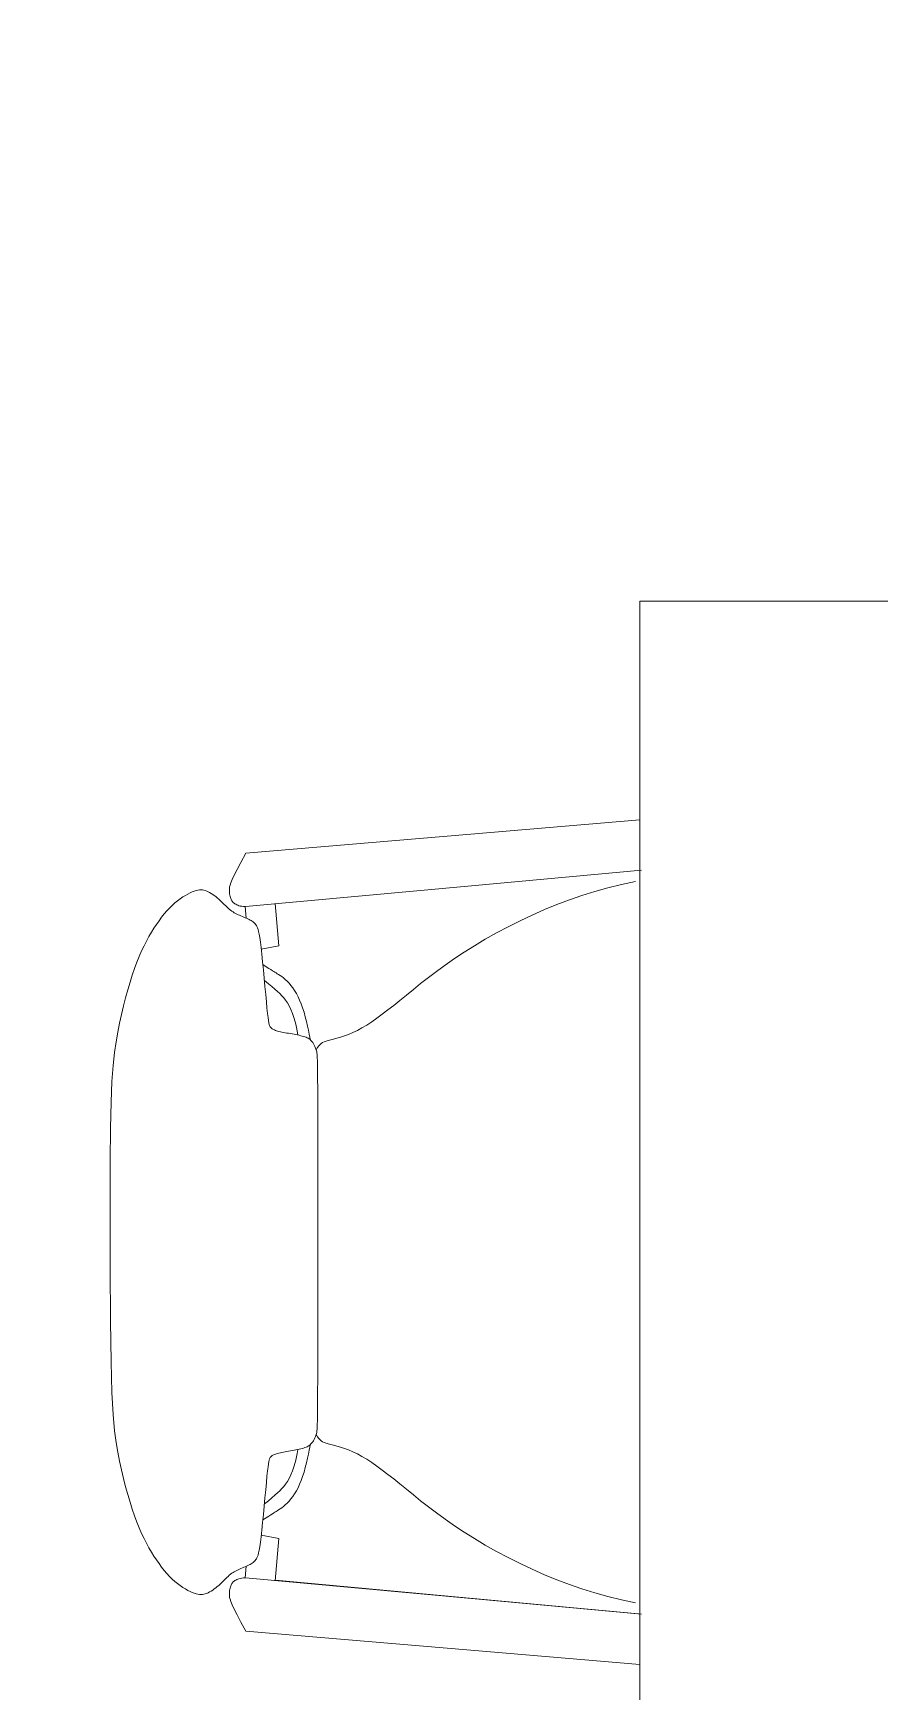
# Model space of a CAD drawing. Header units: millimetres. Extents: x 5985 to 6342, y 1020 to 1088.
# Drawn here: x 6154.266 to 6154.728, y 1073.51 to 1074.416 of the extents above; entities that cross this region are included whole.
import ezdxf

# ---------------------------------------------------------------- set-up
doc = ezdxf.new("R2010")
doc.units = ezdxf.units.MM
doc.layers.add('07_CIVIL VISTAS MEDIA', color=251, linetype='Continuous', lineweight=5)
doc.layers.add('MISC MUEBLES', color=143, linetype='Continuous', lineweight=9)

msp = doc.modelspace()

# ---------------------------------------------------------------- hatches: boundary and pattern name
at = {"layer": '07_CIVIL VISTAS MEDIA'}
h = msp.add_hatch(dxfattribs=at)
h.set_pattern_fill('ANSI31', color=18, scale=0.01)
h.set_pattern_definition([(45, (5211.84584, 1146.36072), (-0.0224506403, 0.0224506403), [])])
h.paths.add_polyline_path([(6160.67745, 1076.23472), (6159.57705, 1076.23472), (6159.57705, 1075.23472), (6159.67705, 1075.23472), (6159.67705, 1076.03472), (6160.67745, 1076.03472)])
h.paths.add_polyline_path([(6163.17705, 1074.45986), (6162.97705, 1074.45986), (6162.97705, 1072.18497), (6163.17705, 1072.18497)])
h.paths.add_polyline_path([(6166.99555, 1070.73472), (6166.57705, 1070.73472), (6166.57705, 1072.97744), (6166.56613, 1072.97744, -0.414214), (6166.56136, 1072.98221), (6166.56136, 1073.05378), (6166.5709, 1073.05378), (6166.5709, 1072.98698), (6166.57705, 1072.98698), (6166.57705, 1073.83472), (6166.47705, 1073.83472), (6166.47705, 1070.73472), (6165.42855, 1070.73472), (6165.42855, 1070.43472), (6166.99555, 1070.43472)])
h.paths.add_polyline_path([(6165.58855, 1070.59472), (6165.58855, 1070.63472), (6166.83555, 1070.63472), (6166.83555, 1070.59472)], flags=16)
h.paths.add_polyline_path([(6163.82855, 1070.73472), (6163.17705, 1070.73472), (6163.17705, 1071.08497), (6162.97705, 1071.08497), (6162.97705, 1070.73472), (6162.26155, 1070.73472), (6162.26155, 1070.43472), (6163.82855, 1070.43472)])
h.paths.add_polyline_path([(6163.66855, 1070.63472), (6163.66855, 1070.59472), (6162.40155, 1070.59472), (6162.40155, 1070.63472)], flags=16)
h.paths.add_polyline_path([(6158.77705, 1076.23472), (6158.57705, 1076.23472), (6158.57705, 1076.03472), (6158.67705, 1076.03472), (6158.67705, 1075.23472), (6158.77705, 1075.23472)])
h.paths.add_polyline_path([(6158.7594, 1075.41866), (6158.77014, 1075.41866), (6158.77014, 1075.33814, -1), (6158.7594, 1075.33814)], flags=16)
h.paths.add_polyline_path([(6157.57705, 1076.23472), (6155.27745, 1076.23472), (6155.27745, 1076.03472), (6156.57705, 1076.03472), (6156.57705, 1075.05986), (6156.77705, 1075.05986), (6156.77705, 1076.03472), (6157.57705, 1076.03472)])
h.paths.add_polyline_path([(6154.27745, 1076.23472), (6153.17705, 1076.23472), (6153.17705, 1075.23472), (6153.27705, 1075.23472), (6153.27705, 1076.03472), (6154.27745, 1076.03472)])
h.paths.add_polyline_path([(6152.37705, 1076.23472), (6152.17705, 1076.23472), (6152.17705, 1076.03472), (6152.27705, 1076.03472), (6152.27705, 1075.23472), (6152.37705, 1075.23472), (6152.37705, 1075.33277), (6152.36477, 1075.33277, -0.414214), (6152.3594, 1075.33814), (6152.3594, 1075.41866), (6152.37014, 1075.41866), (6152.37014, 1075.34351), (6152.37705, 1075.34351)])
h.paths.add_polyline_path([(6154.32755, 1070.73472), (6153.27705, 1070.73472), (6153.27705, 1073.83472), (6153.17705, 1073.83472), (6153.17705, 1072.98698), (6153.18321, 1072.98698), (6153.18321, 1073.05378), (6153.19275, 1073.05378), (6153.19275, 1072.98221, -0.414214), (6153.18798, 1072.97744), (6153.17705, 1072.97744), (6153.17705, 1070.73472), (6152.76055, 1070.73472), (6152.76055, 1070.43472), (6154.32755, 1070.43472)])
h.paths.add_polyline_path([(6154.16755, 1070.63472), (6154.16755, 1070.59472), (6152.92055, 1070.59472), (6152.92055, 1070.63472)], flags=16)

# ---------------------------------------------------------------- linework, layer by layer
at = {"layer": 'MISC MUEBLES'}
for q in [(6155.99706, 1074.10555), (6154.59706, 1073.40555)]:
    msp.add_line((6154.59706, 1074.10555), q, dxfattribs=at)
at = {"layer": 'MISC MUEBLES', "linetype": 'Continuous'}
for p, q in [((6154.50466, 1073.97833), (6154.59706, 1073.98611)), ((6154.3819, 1073.96793), (6154.50466, 1073.97833)), ((6154.37714, 1073.95902), (6154.37922, 1073.96297)), ((6154.37922, 1073.96297), (6154.3819, 1073.96793)), ((6154.37375, 1073.95185), (6154.37448, 1073.95361)), ((6154.37448, 1073.95361), (6154.37559, 1073.95595)), ((6154.37559, 1073.95595), (6154.37714, 1073.95902)), ((6154.59785, 1073.95871), (6154.50504, 1073.95019)), ((6154.3475, 1073.94406), (6154.34888, 1073.94491)), ((6154.34888, 1073.94491), (6154.3502, 1073.94565)), ((6154.3502, 1073.94565), (6154.35147, 1073.94628)), ((6154.35147, 1073.94628), (6154.35266, 1073.94681)), ((6154.35266, 1073.94681), (6154.35377, 1073.94723)), ((6154.35377, 1073.94723), (6154.35478, 1073.94756)), ((6154.35478, 1073.94756), (6154.35572, 1073.94778)), ((6154.35572, 1073.94778), (6154.35659, 1073.94792)), ((6154.35659, 1073.94792), (6154.35741, 1073.94796)), ((6154.35741, 1073.94796), (6154.35819, 1073.94792)), ((6154.35819, 1073.94792), (6154.35896, 1073.94779)), ((6154.35896, 1073.94779), (6154.35973, 1073.94759)), ((6154.35973, 1073.94759), (6154.36051, 1073.9473)), ((6154.36051, 1073.9473), (6154.36131, 1073.94695)), ((6154.36131, 1073.94695), (6154.36213, 1073.94652)), ((6154.36213, 1073.94652), (6154.36297, 1073.94604)), ((6154.36297, 1073.94604), (6154.36381, 1073.9455)), ((6154.36381, 1073.9455), (6154.36466, 1073.94492)), ((6154.36466, 1073.94492), (6154.3655, 1073.94429)), ((6154.3729, 1073.94714), (6154.3729, 1073.94791)), ((6154.37295, 1073.9464), (6154.3729, 1073.94714)), ((6154.3729, 1073.94791), (6154.37295, 1073.9487)), ((6154.37295, 1073.9487), (6154.37306, 1073.94954)), ((6154.37302, 1073.9457), (6154.37295, 1073.9464)), ((6154.37314, 1073.94503), (6154.37302, 1073.9457)), ((6154.37306, 1073.94954), (6154.3733, 1073.95054)), ((6154.37327, 1073.9444), (6154.37314, 1073.94503)), ((6154.3733, 1073.95054), (6154.37375, 1073.95185)), ((6154.50504, 1073.95019), (6154.3817, 1073.93887)), ((6154.55856, 1073.9425), (6154.56543, 1073.94486)), ((6154.56543, 1073.94486), (6154.57243, 1073.94703)), ((6154.57243, 1073.94703), (6154.57961, 1073.94902)), ((6154.57961, 1073.94902), (6154.58703, 1073.95083)), ((6154.58703, 1073.95083), (6154.59474, 1073.95248)), ((6154.33737, 1073.93477), (6154.33882, 1073.93645)), ((6154.33882, 1073.93645), (6154.34028, 1073.93802)), ((6154.34028, 1073.93802), (6154.34174, 1073.93947)), ((6154.34174, 1073.93947), (6154.3432, 1073.9408)), ((6154.3432, 1073.9408), (6154.34465, 1073.942)), ((6154.34465, 1073.942), (6154.34609, 1073.94309)), ((6154.34609, 1073.94309), (6154.3475, 1073.94406)), ((6154.3655, 1073.94429), (6154.36632, 1073.94363)), ((6154.36632, 1073.94363), (6154.36713, 1073.94293)), ((6154.36713, 1073.94293), (6154.3679, 1073.94222)), ((6154.3679, 1073.94222), (6154.36866, 1073.94149)), ((6154.36866, 1073.94149), (6154.36939, 1073.94076)), ((6154.36939, 1073.94076), (6154.3701, 1073.94004)), ((6154.3701, 1073.94004), (6154.3708, 1073.93934)), ((6154.3708, 1073.93934), (6154.37149, 1073.93866)), ((6154.37149, 1073.93866), (6154.37218, 1073.93801)), ((6154.37218, 1073.93801), (6154.37286, 1073.93741)), ((6154.37286, 1073.93741), (6154.37354, 1073.93687)), ((6154.37344, 1073.94381), (6154.37327, 1073.9444)), ((6154.37362, 1073.94328), (6154.37344, 1073.94381)), ((6154.37354, 1073.93687), (6154.37422, 1073.93637)), ((6154.37382, 1073.94279), (6154.37362, 1073.94328)), ((6154.37403, 1073.94235), (6154.37382, 1073.94279)), ((6154.37427, 1073.94195), (6154.37403, 1073.94235)), ((6154.37422, 1073.93637), (6154.3749, 1073.93591)), ((6154.37454, 1073.94159), (6154.37427, 1073.94195)), ((6154.37484, 1073.94125), (6154.37454, 1073.94159)), ((6154.37517, 1073.94093), (6154.37484, 1073.94125)), ((6154.3749, 1073.93591), (6154.37559, 1073.93549)), ((6154.37554, 1073.94063), (6154.37517, 1073.94093)), ((6154.37595, 1073.94034), (6154.37554, 1073.94063)), ((6154.37559, 1073.93549), (6154.3763, 1073.9351)), ((6154.37641, 1073.94006), (6154.37595, 1073.94034)), ((6154.37692, 1073.93978), (6154.37641, 1073.94006)), ((6154.3775, 1073.93953), (6154.37692, 1073.93978)), ((6154.37815, 1073.93931), (6154.3775, 1073.93953)), ((6154.37889, 1073.93912), (6154.37815, 1073.93931)), ((6154.37972, 1073.93898), (6154.37889, 1073.93912)), ((6154.38066, 1073.9389), (6154.37972, 1073.93898)), ((6154.3817, 1073.93887), (6154.38066, 1073.9389)), ((6154.38209, 1073.93249), (6154.38155, 1073.93888)), ((6154.39798, 1073.94052), (6154.39998, 1073.91729)), ((6154.53824, 1073.93417), (6154.54497, 1073.93714)), ((6154.54497, 1073.93714), (6154.55175, 1073.93993)), ((6154.55175, 1073.93993), (6154.55856, 1073.9425)), ((6154.33032, 1073.92476), (6154.3317, 1073.92697)), ((6154.3317, 1073.92697), (6154.33309, 1073.92907)), ((6154.33309, 1073.92907), (6154.3345, 1073.93108)), ((6154.3345, 1073.93108), (6154.33593, 1073.93298)), ((6154.33593, 1073.93298), (6154.33737, 1073.93477)), ((6154.3763, 1073.9351), (6154.37701, 1073.93474)), ((6154.37701, 1073.93474), (6154.37773, 1073.93439)), ((6154.37773, 1073.93439), (6154.37848, 1073.93405)), ((6154.37848, 1073.93405), (6154.37923, 1073.93372)), ((6154.37923, 1073.93372), (6154.38, 1073.93339)), ((6154.38, 1073.93339), (6154.38077, 1073.93307)), ((6154.38077, 1073.93307), (6154.38152, 1073.93274)), ((6154.38152, 1073.93274), (6154.38226, 1073.93242)), ((6154.38226, 1073.93242), (6154.38297, 1073.9321)), ((6154.38297, 1073.9321), (6154.38364, 1073.93178)), ((6154.38364, 1073.93178), (6154.38426, 1073.93146)), ((6154.38426, 1073.93146), (6154.38483, 1073.93114)), ((6154.38483, 1073.93114), (6154.38535, 1073.93081)), ((6154.38535, 1073.93081), (6154.38582, 1073.93047)), ((6154.38582, 1073.93047), (6154.38625, 1073.93012)), ((6154.38625, 1073.93012), (6154.38665, 1073.92974)), ((6154.38665, 1073.92974), (6154.38701, 1073.92933)), ((6154.38701, 1073.92933), (6154.38735, 1073.92889)), ((6154.38735, 1073.92889), (6154.38768, 1073.92841)), ((6154.38768, 1073.92841), (6154.38799, 1073.92787)), ((6154.38799, 1073.92787), (6154.38829, 1073.92722)), ((6154.38829, 1073.92722), (6154.38859, 1073.92636)), ((6154.51873, 1073.9244), (6154.52508, 1073.92778)), ((6154.52508, 1073.92778), (6154.5316, 1073.93104)), ((6154.5316, 1073.93104), (6154.53824, 1073.93417)), ((6154.32501, 1073.91458), (6154.32632, 1073.91737)), ((6154.32632, 1073.91737), (6154.32763, 1073.91998)), ((6154.32763, 1073.91998), (6154.32897, 1073.92244)), ((6154.32897, 1073.92244), (6154.33032, 1073.92476)), ((6154.38859, 1073.92636), (6154.38889, 1073.92523)), ((6154.38889, 1073.92523), (6154.3892, 1073.92375)), ((6154.3892, 1073.92375), (6154.38952, 1073.92184)), ((6154.38952, 1073.92184), (6154.38987, 1073.91942)), ((6154.38987, 1073.91942), (6154.39024, 1073.91642)), ((6154.50106, 1073.91391), (6154.50668, 1073.91744)), ((6154.50668, 1073.91744), (6154.51258, 1073.92095)), ((6154.51258, 1073.92095), (6154.51873, 1073.9244)), ((6154.32117, 1073.90501), (6154.32244, 1073.90842)), ((6154.32244, 1073.90842), (6154.32372, 1073.91161)), ((6154.32372, 1073.91161), (6154.32501, 1073.91458)), ((6154.39024, 1073.91642), (6154.39063, 1073.9128)), ((6154.39998, 1073.91729), (6154.39033, 1073.9156)), ((6154.39063, 1073.9128), (6154.39105, 1073.90868)), ((6154.39105, 1073.90868), (6154.39148, 1073.90425)), ((6154.49074, 1073.90687), (6154.49575, 1073.91038)), ((6154.49575, 1073.91038), (6154.50106, 1073.91391)), ((6154.31867, 1073.89746), (6154.31991, 1073.90135)), ((6154.31991, 1073.90135), (6154.32117, 1073.90501)), ((6154.3912, 1073.90716), (6154.39302, 1073.906)), ((6154.39148, 1073.90425), (6154.39191, 1073.89967)), ((6154.39191, 1073.89967), (6154.39233, 1073.89511)), ((6154.39302, 1073.906), (6154.39446, 1073.90509)), ((6154.39446, 1073.90509), (6154.39559, 1073.90437)), ((6154.39559, 1073.90437), (6154.39648, 1073.90381)), ((6154.39648, 1073.90381), (6154.3972, 1073.90335)), ((6154.3972, 1073.90335), (6154.39781, 1073.90296)), ((6154.39781, 1073.90296), (6154.3984, 1073.90258)), ((6154.3984, 1073.90258), (6154.39903, 1073.90218)), ((6154.39903, 1073.90218), (6154.39976, 1073.90172)), ((6154.39976, 1073.90172), (6154.40058, 1073.90118)), ((6154.40058, 1073.90118), (6154.40148, 1073.90055)), ((6154.40148, 1073.90055), (6154.40243, 1073.89982)), ((6154.40243, 1073.89982), (6154.40343, 1073.89899)), ((6154.47735, 1073.89672), (6154.48156, 1073.90002)), ((6154.48156, 1073.90002), (6154.48602, 1073.90341)), ((6154.48602, 1073.90341), (6154.49074, 1073.90687)), ((6154.31626, 1073.88906), (6154.31745, 1073.89336)), ((6154.31745, 1073.89336), (6154.31867, 1073.89746)), ((6154.39202, 1073.89851), (6154.39424, 1073.89671)), ((6154.39233, 1073.89511), (6154.39273, 1073.89075)), ((6154.39273, 1073.89075), (6154.39311, 1073.88674)), ((6154.39424, 1073.89671), (6154.39616, 1073.89514)), ((6154.39616, 1073.89514), (6154.3978, 1073.89376)), ((6154.3978, 1073.89376), (6154.39923, 1073.8925)), ((6154.39923, 1073.8925), (6154.40048, 1073.89131)), ((6154.40048, 1073.89131), (6154.40159, 1073.89014)), ((6154.40343, 1073.89899), (6154.40446, 1073.89804)), ((6154.40446, 1073.89804), (6154.4055, 1073.89698)), ((6154.4055, 1073.89698), (6154.40653, 1073.89578)), ((6154.40653, 1073.89578), (6154.40754, 1073.89445)), ((6154.40754, 1073.89445), (6154.40853, 1073.89298)), ((6154.40853, 1073.89298), (6154.40948, 1073.89136)), ((6154.40948, 1073.89136), (6154.4104, 1073.8896)), ((6154.46605, 1073.88758), (6154.46961, 1073.89048)), ((6154.46961, 1073.89048), (6154.47338, 1073.89353)), ((6154.47338, 1073.89353), (6154.47735, 1073.89672)), ((6154.31399, 1073.87992), (6154.3151, 1073.88457)), ((6154.3151, 1073.88457), (6154.31626, 1073.88906)), ((6154.39311, 1073.88674), (6154.39345, 1073.88326)), ((6154.39345, 1073.88326), (6154.39374, 1073.88045)), ((6154.40159, 1073.89014), (6154.40262, 1073.88894)), ((6154.40262, 1073.88894), (6154.4036, 1073.88765)), ((6154.4036, 1073.88765), (6154.40457, 1073.88621)), ((6154.40457, 1073.88621), (6154.40554, 1073.88457)), ((6154.40554, 1073.88457), (6154.40649, 1073.88266)), ((6154.40649, 1073.88266), (6154.4074, 1073.88041)), ((6154.4104, 1073.8896), (6154.41128, 1073.8877)), ((6154.41128, 1073.8877), (6154.41212, 1073.88564)), ((6154.41212, 1073.88564), (6154.41292, 1073.88344)), ((6154.41292, 1073.88344), (6154.41368, 1073.88109)), ((6154.45636, 1073.87999), (6154.45943, 1073.88234)), ((6154.45943, 1073.88234), (6154.46266, 1073.88487)), ((6154.46266, 1073.88487), (6154.46605, 1073.88758)), ((6154.31194, 1073.87018), (6154.31294, 1073.87512)), ((6154.31294, 1073.87512), (6154.31399, 1073.87992)), ((6154.39374, 1073.88045), (6154.394, 1073.87825)), ((6154.394, 1073.87825), (6154.39422, 1073.87658)), ((6154.39422, 1073.87658), (6154.39442, 1073.87535)), ((6154.39442, 1073.87535), (6154.39461, 1073.87448)), ((6154.39461, 1073.87448), (6154.3948, 1073.87388)), ((6154.3948, 1073.87388), (6154.39498, 1073.87347)), ((6154.39498, 1073.87347), (6154.39518, 1073.87316)), ((6154.39518, 1073.87316), (6154.3954, 1073.87288)), ((6154.3954, 1073.87288), (6154.39565, 1073.87261)), ((6154.39565, 1073.87261), (6154.39593, 1073.87235)), ((6154.39593, 1073.87235), (6154.39625, 1073.87211)), ((6154.39625, 1073.87211), (6154.39661, 1073.87187)), ((6154.4074, 1073.88041), (6154.40828, 1073.87776)), ((6154.40828, 1073.87776), (6154.40911, 1073.87465)), ((6154.40911, 1073.87465), (6154.40988, 1073.87101)), ((6154.41368, 1073.88109), (6154.41438, 1073.8786)), ((6154.41438, 1073.8786), (6154.41502, 1073.87606)), ((6154.41502, 1073.87606), (6154.4156, 1073.87358)), ((6154.4156, 1073.87358), (6154.4161, 1073.87125)), ((6154.44278, 1073.87116), (6154.4453, 1073.87254)), ((6154.4453, 1073.87254), (6154.44791, 1073.87411)), ((6154.44791, 1073.87411), (6154.45061, 1073.87588)), ((6154.45061, 1073.87588), (6154.45342, 1073.87784)), ((6154.45342, 1073.87784), (6154.45636, 1073.87999)), ((6154.31016, 1073.85919), (6154.31101, 1073.86503)), ((6154.31101, 1073.86503), (6154.31194, 1073.87018)), ((6154.39661, 1073.87187), (6154.39702, 1073.87165)), ((6154.39702, 1073.87165), (6154.39748, 1073.87144)), ((6154.39748, 1073.87144), (6154.39801, 1073.87123)), ((6154.39801, 1073.87123), (6154.3986, 1073.87103)), ((6154.3986, 1073.87103), (6154.39926, 1073.87084)), ((6154.39926, 1073.87084), (6154.39998, 1073.87066)), ((6154.39998, 1073.87066), (6154.40075, 1073.87048)), ((6154.40075, 1073.87048), (6154.40156, 1073.8703)), ((6154.40156, 1073.8703), (6154.40243, 1073.87012)), ((6154.40243, 1073.87012), (6154.40334, 1073.86995)), ((6154.40334, 1073.86995), (6154.40428, 1073.86977)), ((6154.40428, 1073.86977), (6154.40526, 1073.8696)), ((6154.40526, 1073.8696), (6154.40626, 1073.86942)), ((6154.40626, 1073.86942), (6154.40726, 1073.86924)), ((6154.40726, 1073.86924), (6154.40826, 1073.86906)), ((6154.40826, 1073.86906), (6154.40924, 1073.86887)), ((6154.40924, 1073.86887), (6154.41019, 1073.86869)), ((6154.40988, 1073.87101), (6154.41026, 1073.86868)), ((6154.41019, 1073.86869), (6154.4111, 1073.86851)), ((6154.4111, 1073.86851), (6154.41196, 1073.86832)), ((6154.41196, 1073.86832), (6154.41274, 1073.86813)), ((6154.41274, 1073.86813), (6154.41347, 1073.86794)), ((6154.41347, 1073.86794), (6154.41414, 1073.86772)), ((6154.41414, 1073.86772), (6154.41476, 1073.86749)), ((6154.41476, 1073.86749), (6154.41535, 1073.86722)), ((6154.41535, 1073.86722), (6154.41591, 1073.86692)), ((6154.41591, 1073.86692), (6154.41644, 1073.86657)), ((6154.4161, 1073.87125), (6154.41652, 1073.86917)), ((6154.41644, 1073.86657), (6154.41695, 1073.86617)), ((6154.41652, 1073.86917), (6154.41685, 1073.86747)), ((6154.41685, 1073.86747), (6154.41708, 1073.86622)), ((6154.41695, 1073.86617), (6154.41745, 1073.8657)), ((6154.41708, 1073.86622), (6154.41711, 1073.86602)), ((6154.41745, 1073.8657), (6154.41794, 1073.86518)), ((6154.41794, 1073.86518), (6154.41841, 1073.86459)), ((6154.41841, 1073.86459), (6154.41885, 1073.86393)), ((6154.41885, 1073.86393), (6154.41927, 1073.86321)), ((6154.41927, 1073.86321), (6154.41965, 1073.86242)), ((6154.42175, 1073.86277), (6154.42241, 1073.86353)), ((6154.42241, 1073.86353), (6154.42309, 1073.86412)), ((6154.42309, 1073.86412), (6154.42384, 1073.86459)), ((6154.42384, 1073.86459), (6154.42468, 1073.86497)), ((6154.42468, 1073.86497), (6154.42567, 1073.86531)), ((6154.42567, 1073.86531), (6154.42685, 1073.86564)), ((6154.42685, 1073.86564), (6154.42825, 1073.866)), ((6154.42825, 1073.866), (6154.42985, 1073.86641)), ((6154.42985, 1073.86641), (6154.43165, 1073.86689)), ((6154.43165, 1073.86689), (6154.43361, 1073.86747)), ((6154.43361, 1073.86747), (6154.43573, 1073.86816)), ((6154.43573, 1073.86816), (6154.43798, 1073.869)), ((6154.43798, 1073.869), (6154.44033, 1073.86999)), ((6154.44033, 1073.86999), (6154.44278, 1073.87116)), ((6154.30942, 1073.85211), (6154.31016, 1073.85919)), ((6154.41965, 1073.86242), (6154.42, 1073.86156)), ((6154.42, 1073.86156), (6154.42031, 1073.86063)), ((6154.42031, 1073.86063), (6154.42106, 1073.86182)), ((6154.42031, 1073.86063), (6154.42057, 1073.85948)), ((6154.42057, 1073.85948), (6154.42078, 1073.85741)), ((6154.42078, 1073.85741), (6154.42095, 1073.85357)), ((6154.42106, 1073.86182), (6154.42175, 1073.86277)), ((6154.30879, 1073.84321), (6154.30942, 1073.85211)), ((6154.42095, 1073.85357), (6154.42108, 1073.84711)), ((6154.42108, 1073.84711), (6154.42117, 1073.83717)), ((6154.30829, 1073.83194), (6154.30879, 1073.84321)), ((6154.42117, 1073.83717), (6154.42121, 1073.82291)), ((6154.30793, 1073.81774), (6154.30829, 1073.83194)), ((6154.30774, 1073.80002), (6154.30793, 1073.81774)), ((6154.42121, 1073.82291), (6154.42123, 1073.80349)), ((6154.30773, 1073.77825), (6154.30774, 1073.80002)), ((6154.42123, 1073.80349), (6154.4212, 1073.77804)), ((6154.30773, 1073.77825), (6154.30774, 1073.74148)), ((6154.42123, 1073.73774), (6154.4212, 1073.77804)), ((6154.30774, 1073.74148), (6154.30793, 1073.7125)), ((6154.42121, 1073.70715), (6154.42123, 1073.73774)), ((6154.30793, 1073.7125), (6154.30829, 1073.69022)), ((6154.42117, 1073.68489), (6154.42121, 1073.70715)), ((6154.30829, 1073.69022), (6154.30879, 1073.67354)), ((6154.42108, 1073.66959), (6154.42117, 1073.68489)), ((6154.30879, 1073.67354), (6154.30942, 1073.66136)), ((6154.42095, 1073.65988), (6154.42108, 1073.66959)), ((6154.30942, 1073.66136), (6154.31016, 1073.65259)), ((6154.42078, 1073.65437), (6154.42095, 1073.65988)), ((6154.31016, 1073.65259), (6154.31101, 1073.64614)), ((6154.31101, 1073.64614), (6154.31194, 1073.64089)), ((6154.41745, 1073.64537), (6154.41794, 1073.6459)), ((6154.41794, 1073.6459), (6154.41841, 1073.64649)), ((6154.41841, 1073.64649), (6154.41885, 1073.64714)), ((6154.41885, 1073.64714), (6154.41927, 1073.64786)), ((6154.41927, 1073.64786), (6154.41965, 1073.64865)), ((6154.41965, 1073.64865), (6154.42, 1073.64951)), ((6154.42, 1073.64951), (6154.42031, 1073.65045)), ((6154.42031, 1073.65045), (6154.42057, 1073.65168)), ((6154.42106, 1073.64928), (6154.42031, 1073.65047)), ((6154.42057, 1073.65168), (6154.42078, 1073.65437)), ((6154.42175, 1073.64832), (6154.42106, 1073.64928)), ((6154.42241, 1073.64757), (6154.42175, 1073.64832)), ((6154.42309, 1073.64698), (6154.42241, 1073.64757)), ((6154.42384, 1073.64651), (6154.42309, 1073.64698)), ((6154.42468, 1073.64613), (6154.42384, 1073.64651)), ((6154.42567, 1073.64579), (6154.42468, 1073.64613)), ((6154.42685, 1073.64546), (6154.42567, 1073.64579)), ((6154.31194, 1073.64089), (6154.31294, 1073.63596)), ((6154.39442, 1073.63573), (6154.39461, 1073.63659)), ((6154.39461, 1073.63659), (6154.3948, 1073.63719)), ((6154.3948, 1073.63719), (6154.39498, 1073.6376)), ((6154.39498, 1073.6376), (6154.39518, 1073.63791)), ((6154.39518, 1073.63791), (6154.3954, 1073.6382)), ((6154.3954, 1073.6382), (6154.39565, 1073.63846)), ((6154.39565, 1073.63846), (6154.39593, 1073.63872)), ((6154.39593, 1073.63872), (6154.39625, 1073.63897)), ((6154.39625, 1073.63897), (6154.39661, 1073.6392)), ((6154.39661, 1073.6392), (6154.39702, 1073.63942)), ((6154.39702, 1073.63942), (6154.39748, 1073.63964)), ((6154.39748, 1073.63964), (6154.39801, 1073.63984)), ((6154.39801, 1073.63984), (6154.3986, 1073.64004)), ((6154.3986, 1073.64004), (6154.39926, 1073.64023)), ((6154.39926, 1073.64023), (6154.39998, 1073.64042)), ((6154.39998, 1073.64042), (6154.40075, 1073.6406)), ((6154.40075, 1073.6406), (6154.40156, 1073.64077)), ((6154.40156, 1073.64077), (6154.40243, 1073.64095)), ((6154.40243, 1073.64095), (6154.40334, 1073.64112)), ((6154.40334, 1073.64112), (6154.40428, 1073.6413)), ((6154.40428, 1073.6413), (6154.40526, 1073.64148)), ((6154.40526, 1073.64148), (6154.40626, 1073.64166)), ((6154.40626, 1073.64166), (6154.40726, 1073.64184)), ((6154.40726, 1073.64184), (6154.40826, 1073.64202)), ((6154.40826, 1073.64202), (6154.40924, 1073.6422)), ((6154.40911, 1073.63644), (6154.40988, 1073.64008)), ((6154.40924, 1073.6422), (6154.41019, 1073.64238)), ((6154.40988, 1073.64008), (6154.41026, 1073.6424)), ((6154.41019, 1073.64238), (6154.4111, 1073.64257)), ((6154.4111, 1073.64257), (6154.41196, 1073.64275)), ((6154.41196, 1073.64275), (6154.41274, 1073.64294)), ((6154.41274, 1073.64294), (6154.41347, 1073.64314)), ((6154.41347, 1073.64314), (6154.41414, 1073.64335)), ((6154.41414, 1073.64335), (6154.41476, 1073.64359)), ((6154.41476, 1073.64359), (6154.41535, 1073.64385)), ((6154.41502, 1073.63503), (6154.4156, 1073.63752)), ((6154.41535, 1073.64385), (6154.41591, 1073.64415)), ((6154.4156, 1073.63752), (6154.4161, 1073.63985)), ((6154.41591, 1073.64415), (6154.41644, 1073.6445)), ((6154.4161, 1073.63985), (6154.41652, 1073.64192)), ((6154.41644, 1073.6445), (6154.41695, 1073.64491)), ((6154.41652, 1073.64192), (6154.41685, 1073.64363)), ((6154.41685, 1073.64363), (6154.41708, 1073.64487)), ((6154.41695, 1073.64491), (6154.41745, 1073.64537)), ((6154.41708, 1073.64487), (6154.41711, 1073.64505)), ((6154.42825, 1073.6451), (6154.42685, 1073.64546)), ((6154.42985, 1073.64469), (6154.42825, 1073.6451)), ((6154.43165, 1073.64421), (6154.42985, 1073.64469)), ((6154.43361, 1073.64363), (6154.43165, 1073.64421)), ((6154.43573, 1073.64293), (6154.43361, 1073.64363)), ((6154.43798, 1073.6421), (6154.43573, 1073.64293)), ((6154.44033, 1073.64111), (6154.43798, 1073.6421)), ((6154.44278, 1073.63993), (6154.44033, 1073.64111)), ((6154.4453, 1073.63856), (6154.44278, 1073.63993)), ((6154.44791, 1073.63699), (6154.4453, 1073.63856)), ((6154.45061, 1073.63522), (6154.44791, 1073.63699)), ((6154.31294, 1073.63596), (6154.31399, 1073.63115)), ((6154.31399, 1073.63115), (6154.3151, 1073.6265)), ((6154.39311, 1073.62434), (6154.39345, 1073.62781)), ((6154.39345, 1073.62781), (6154.39374, 1073.63063)), ((6154.39374, 1073.63063), (6154.394, 1073.63283)), ((6154.394, 1073.63283), (6154.39422, 1073.6345)), ((6154.39422, 1073.6345), (6154.39442, 1073.63573)), ((6154.40554, 1073.62652), (6154.40649, 1073.62843)), ((6154.40649, 1073.62843), (6154.4074, 1073.63068)), ((6154.4074, 1073.63068), (6154.40828, 1073.63333)), ((6154.40828, 1073.63333), (6154.40911, 1073.63644)), ((6154.41212, 1073.62545), (6154.41292, 1073.62765)), ((6154.41292, 1073.62765), (6154.41368, 1073.63)), ((6154.41368, 1073.63), (6154.41438, 1073.63249)), ((6154.41438, 1073.63249), (6154.41502, 1073.63503)), ((6154.45342, 1073.63326), (6154.45061, 1073.63522)), ((6154.45636, 1073.6311), (6154.45342, 1073.63326)), ((6154.45943, 1073.62876), (6154.45636, 1073.6311)), ((6154.46266, 1073.62623), (6154.45943, 1073.62876)), ((6154.3151, 1073.6265), (6154.31626, 1073.62202)), ((6154.31626, 1073.62202), (6154.31745, 1073.61771)), ((6154.39233, 1073.61596), (6154.39273, 1073.62033)), ((6154.39273, 1073.62033), (6154.39311, 1073.62434)), ((6154.3978, 1073.61733), (6154.39923, 1073.61859)), ((6154.39923, 1073.61859), (6154.40048, 1073.61978)), ((6154.40048, 1073.61978), (6154.40159, 1073.62095)), ((6154.40159, 1073.62095), (6154.40262, 1073.62215)), ((6154.40262, 1073.62215), (6154.4036, 1073.62344)), ((6154.4036, 1073.62344), (6154.40457, 1073.62488)), ((6154.40457, 1073.62488), (6154.40554, 1073.62652)), ((6154.40853, 1073.61812), (6154.40948, 1073.61973)), ((6154.40948, 1073.61973), (6154.4104, 1073.62149)), ((6154.4104, 1073.62149), (6154.41128, 1073.6234)), ((6154.41128, 1073.6234), (6154.41212, 1073.62545)), ((6154.46605, 1073.62351), (6154.46266, 1073.62623)), ((6154.46961, 1073.62062), (6154.46605, 1073.62351)), ((6154.47338, 1073.61757), (6154.46961, 1073.62062)), ((6154.31745, 1073.61771), (6154.31867, 1073.61361)), ((6154.31867, 1073.61361), (6154.31991, 1073.60972)), ((6154.31991, 1073.60972), (6154.32117, 1073.60607)), ((6154.39148, 1073.60682), (6154.39191, 1073.6114)), ((6154.39191, 1073.6114), (6154.39233, 1073.61596)), ((6154.39202, 1073.61258), (6154.39424, 1073.61438)), ((6154.39424, 1073.61438), (6154.39616, 1073.61595)), ((6154.39616, 1073.61595), (6154.3978, 1073.61733)), ((6154.39976, 1073.60937), (6154.40058, 1073.60992)), ((6154.40058, 1073.60992), (6154.40148, 1073.61055)), ((6154.40148, 1073.61055), (6154.40243, 1073.61127)), ((6154.40243, 1073.61127), (6154.40343, 1073.6121)), ((6154.40343, 1073.6121), (6154.40446, 1073.61305)), ((6154.40446, 1073.61305), (6154.4055, 1073.61411)), ((6154.4055, 1073.61411), (6154.40653, 1073.61531)), ((6154.40653, 1073.61531), (6154.40754, 1073.61664)), ((6154.40754, 1073.61664), (6154.40853, 1073.61812)), ((6154.47735, 1073.61438), (6154.47338, 1073.61757)), ((6154.48156, 1073.61108), (6154.47735, 1073.61438)), ((6154.48602, 1073.60769), (6154.48156, 1073.61108)), ((6154.32117, 1073.60607), (6154.32244, 1073.60265)), ((6154.32244, 1073.60265), (6154.32372, 1073.59947)), ((6154.39063, 1073.59828), (6154.39105, 1073.60239)), ((6154.39105, 1073.60239), (6154.39148, 1073.60682)), ((6154.3912, 1073.60393), (6154.39302, 1073.60509)), ((6154.39302, 1073.60509), (6154.39446, 1073.606)), ((6154.39446, 1073.606), (6154.39559, 1073.60672)), ((6154.39559, 1073.60672), (6154.39648, 1073.60729)), ((6154.39648, 1073.60729), (6154.3972, 1073.60774)), ((6154.3972, 1073.60774), (6154.39781, 1073.60814)), ((6154.39781, 1073.60814), (6154.3984, 1073.60851)), ((6154.3984, 1073.60851), (6154.39903, 1073.60891)), ((6154.39903, 1073.60891), (6154.39976, 1073.60937)), ((6154.49074, 1073.60423), (6154.48602, 1073.60769)), ((6154.49575, 1073.60072), (6154.49074, 1073.60423)), ((6154.50106, 1073.59719), (6154.49575, 1073.60072)), ((6154.32372, 1073.59947), (6154.32501, 1073.59649)), ((6154.32501, 1073.59649), (6154.32632, 1073.59371)), ((6154.32632, 1073.59371), (6154.32763, 1073.5911)), ((6154.38952, 1073.58924), (6154.38987, 1073.59166)), ((6154.38987, 1073.59166), (6154.39024, 1073.59466)), ((6154.39024, 1073.59466), (6154.39063, 1073.59828)), ((6154.39998, 1073.59381), (6154.39033, 1073.5955)), ((6154.39798, 1073.57058), (6154.39998, 1073.59381)), ((6154.50668, 1073.59365), (6154.50106, 1073.59719)), ((6154.51258, 1073.59015), (6154.50668, 1073.59365)), ((6154.32763, 1073.5911), (6154.32897, 1073.58864)), ((6154.32897, 1073.58864), (6154.33032, 1073.58631)), ((6154.33032, 1073.58631), (6154.3317, 1073.58411)), ((6154.3317, 1073.58411), (6154.33309, 1073.582)), ((6154.38735, 1073.58219), (6154.38768, 1073.58266)), ((6154.38768, 1073.58266), (6154.38799, 1073.5832)), ((6154.38799, 1073.5832), (6154.38829, 1073.58386)), ((6154.38829, 1073.58386), (6154.38859, 1073.58471)), ((6154.38859, 1073.58471), (6154.38889, 1073.58584)), ((6154.38889, 1073.58584), (6154.3892, 1073.58733)), ((6154.3892, 1073.58733), (6154.38952, 1073.58924)), ((6154.51873, 1073.58669), (6154.51258, 1073.59015)), ((6154.52508, 1073.58332), (6154.51873, 1073.58669)), ((6154.5316, 1073.58006), (6154.52508, 1073.58332)), ((6154.33309, 1073.582), (6154.3345, 1073.58)), ((6154.3345, 1073.58), (6154.33593, 1073.5781)), ((6154.33593, 1073.5781), (6154.33737, 1073.57631)), ((6154.33737, 1073.57631), (6154.33882, 1073.57462)), ((6154.33882, 1073.57462), (6154.34028, 1073.57306)), ((6154.37218, 1073.57306), (6154.37286, 1073.57366)), ((6154.37286, 1073.57366), (6154.37354, 1073.57421)), ((6154.37354, 1073.57421), (6154.37422, 1073.57471)), ((6154.37422, 1073.57471), (6154.3749, 1073.57516)), ((6154.3749, 1073.57516), (6154.37559, 1073.57558)), ((6154.37559, 1073.57558), (6154.3763, 1073.57597)), ((6154.3763, 1073.57597), (6154.37701, 1073.57634)), ((6154.37701, 1073.57634), (6154.37773, 1073.57668)), ((6154.37773, 1073.57668), (6154.37848, 1073.57702)), ((6154.37848, 1073.57702), (6154.37923, 1073.57735)), ((6154.37923, 1073.57735), (6154.38, 1073.57768)), ((6154.38, 1073.57768), (6154.38077, 1073.57801)), ((6154.38077, 1073.57801), (6154.38152, 1073.57833)), ((6154.38152, 1073.57833), (6154.38226, 1073.57865)), ((6154.38209, 1073.57858), (6154.38155, 1073.57221)), ((6154.38226, 1073.57865), (6154.38297, 1073.57897)), ((6154.38297, 1073.57897), (6154.38364, 1073.57929)), ((6154.38364, 1073.57929), (6154.38426, 1073.57961)), ((6154.38426, 1073.57961), (6154.38483, 1073.57994)), ((6154.38483, 1073.57994), (6154.38535, 1073.58026)), ((6154.38535, 1073.58026), (6154.38582, 1073.5806)), ((6154.38582, 1073.5806), (6154.38625, 1073.58096)), ((6154.38625, 1073.58096), (6154.38665, 1073.58134)), ((6154.38665, 1073.58134), (6154.38701, 1073.58174)), ((6154.38701, 1073.58174), (6154.38735, 1073.58219)), ((6154.53824, 1073.57692), (6154.5316, 1073.58006)), ((6154.54497, 1073.57395), (6154.53824, 1073.57692)), ((6154.55175, 1073.57117), (6154.54497, 1073.57395)), ((6154.34028, 1073.57306), (6154.34174, 1073.57161)), ((6154.34174, 1073.57161), (6154.3432, 1073.57028)), ((6154.3432, 1073.57028), (6154.34465, 1073.56907)), ((6154.34465, 1073.56907), (6154.34609, 1073.56798)), ((6154.34609, 1073.56798), (6154.3475, 1073.56702)), ((6154.3475, 1073.56702), (6154.34888, 1073.56616)), ((6154.34888, 1073.56616), (6154.3502, 1073.56542)), ((6154.3502, 1073.56542), (6154.35147, 1073.56479)), ((6154.35147, 1073.56479), (6154.35266, 1073.56426)), ((6154.35266, 1073.56426), (6154.35377, 1073.56384)), ((6154.36051, 1073.56377), (6154.36131, 1073.56413)), ((6154.36131, 1073.56413), (6154.36213, 1073.56455)), ((6154.36213, 1073.56455), (6154.36297, 1073.56504)), ((6154.36297, 1073.56504), (6154.36381, 1073.56557)), ((6154.36381, 1073.56557), (6154.36466, 1073.56616)), ((6154.36466, 1073.56616), (6154.3655, 1073.56679)), ((6154.3655, 1073.56679), (6154.36632, 1073.56745)), ((6154.36632, 1073.56745), (6154.36713, 1073.56814)), ((6154.36713, 1073.56814), (6154.3679, 1073.56885)), ((6154.3679, 1073.56885), (6154.36866, 1073.56958)), ((6154.36866, 1073.56958), (6154.36939, 1073.57031)), ((6154.36939, 1073.57031), (6154.3701, 1073.57103)), ((6154.3701, 1073.57103), (6154.3708, 1073.57174)), ((6154.3708, 1073.57174), (6154.37149, 1073.57242)), ((6154.37149, 1073.57242), (6154.37218, 1073.57306)), ((6154.37295, 1073.56469), (6154.3729, 1073.56395)), ((6154.37302, 1073.5654), (6154.37295, 1073.56469)), ((6154.37314, 1073.56607), (6154.37302, 1073.5654)), ((6154.37327, 1073.56669), (6154.37314, 1073.56607)), ((6154.37344, 1073.56728), (6154.37327, 1073.56669)), ((6154.37362, 1073.56781), (6154.37344, 1073.56728)), ((6154.37382, 1073.5683), (6154.37362, 1073.56781)), ((6154.37403, 1073.56874), (6154.37382, 1073.5683)), ((6154.37427, 1073.56914), (6154.37403, 1073.56874)), ((6154.37454, 1073.5695), (6154.37427, 1073.56914)), ((6154.37484, 1073.56984), (6154.37454, 1073.5695)), ((6154.37517, 1073.57016), (6154.37484, 1073.56984)), ((6154.37554, 1073.57046), (6154.37517, 1073.57016)), ((6154.37595, 1073.57075), (6154.37554, 1073.57046)), ((6154.37641, 1073.57103), (6154.37595, 1073.57075)), ((6154.37692, 1073.57131), (6154.37641, 1073.57103)), ((6154.3775, 1073.57156), (6154.37692, 1073.57131)), ((6154.37815, 1073.57178), (6154.3775, 1073.57156)), ((6154.37889, 1073.57197), (6154.37815, 1073.57178)), ((6154.37972, 1073.57211), (6154.37889, 1073.57197)), ((6154.38066, 1073.5722), (6154.37972, 1073.57211)), ((6154.3817, 1073.57222), (6154.38066, 1073.5722)), ((6154.50504, 1073.5609), (6154.3817, 1073.57222)), ((6154.59637, 1073.55255), (6154.39801, 1073.57093)), ((6154.55856, 1073.5686), (6154.55175, 1073.57117)), ((6154.56543, 1073.56623), (6154.55856, 1073.5686)), ((6154.57243, 1073.56406), (6154.56543, 1073.56623)), ((6154.35377, 1073.56384), (6154.35478, 1073.56352)), ((6154.35478, 1073.56352), (6154.35572, 1073.56329)), ((6154.35572, 1073.56329), (6154.35659, 1073.56316)), ((6154.35659, 1073.56316), (6154.35741, 1073.56311)), ((6154.35741, 1073.56311), (6154.35819, 1073.56316)), ((6154.35819, 1073.56316), (6154.35896, 1073.56328)), ((6154.35896, 1073.56328), (6154.35973, 1073.56349)), ((6154.35973, 1073.56349), (6154.36051, 1073.56377)), ((6154.3729, 1073.56395), (6154.3729, 1073.56318)), ((6154.3729, 1073.56318), (6154.37295, 1073.56239)), ((6154.37295, 1073.56239), (6154.37306, 1073.56155)), ((6154.37306, 1073.56155), (6154.3733, 1073.56055)), ((6154.3733, 1073.56055), (6154.37375, 1073.55924)), ((6154.37375, 1073.55924), (6154.37448, 1073.55749)), ((6154.37448, 1073.55749), (6154.37559, 1073.55514)), ((6154.37559, 1073.55514), (6154.37714, 1073.55207)), ((6154.59785, 1073.55238), (6154.50504, 1073.5609)), ((6154.57961, 1073.56208), (6154.57243, 1073.56406)), ((6154.58703, 1073.56027), (6154.57961, 1073.56208)), ((6154.59474, 1073.55862), (6154.58703, 1073.56027)), ((6154.37714, 1073.55207), (6154.37922, 1073.54812)), ((6154.37922, 1073.54812), (6154.3819, 1073.54316)), ((6154.3819, 1073.54316), (6154.50466, 1073.53276)), ((6154.50466, 1073.53276), (6154.59706, 1073.52498))]:
    msp.add_line(p, q, dxfattribs=at)

doc.saveas('drawing.dxf')
